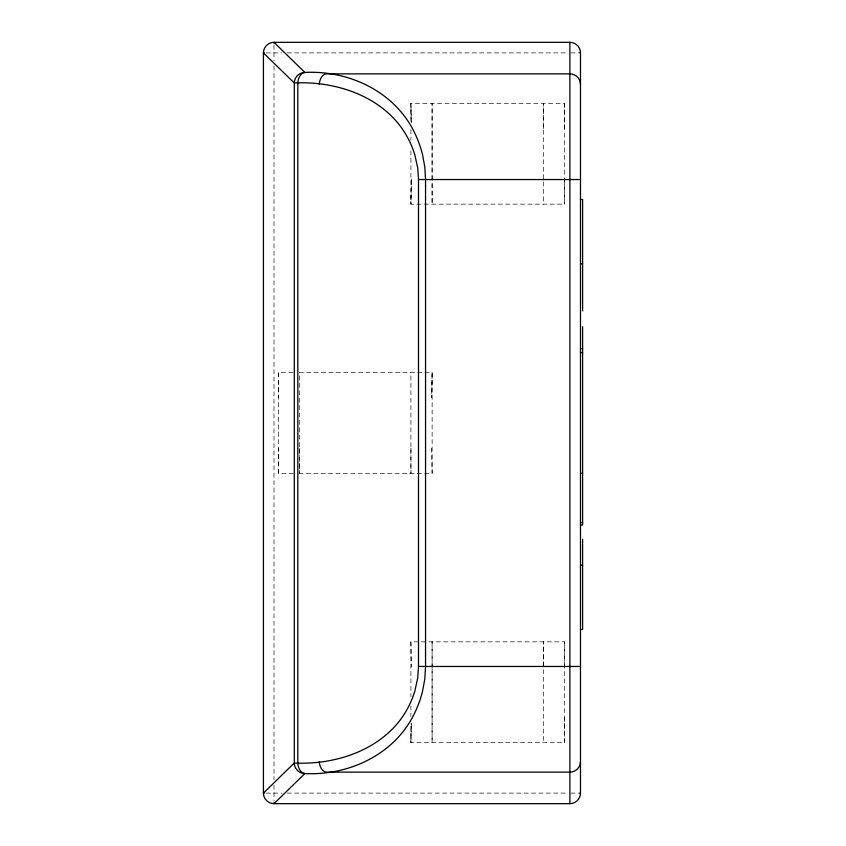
<?xml version="1.0" encoding="UTF-8"?>
<svg xmlns="http://www.w3.org/2000/svg" width="846" height="846" viewBox="0 0 846 846"><rect width="100%" height="100%" fill="white"/><g stroke="black" fill="none" stroke-linecap="round" stroke-linejoin="round"><path stroke-width="0.63" stroke-dasharray="4.23 3.17" d="M293.403 473.337L278.44 473.337L278.461 448.169M299.643 448.169L299.643 473.337L299.643 372.663M410.934 448.169L410.934 473.337L410.923 372.663M543.396 665.76L543.396 641.85L543.396 742.524M543.396 128.645L543.396 103.476L543.396 204.15M564.568 128.645L564.589 103.476L410.892 103.476L410.923 123.082M564.568 665.76L564.589 641.85L410.892 641.85L410.923 696.766M266.215 52.896L281.919 52.896M287.196 52.896L567.243 52.896M570.838 52.896L578.759 52.896M564.589 103.476L564.589 204.15L410.892 204.15L410.923 149.234M278.44 473.337L278.44 372.663L293.403 372.663M299.262 372.663L432.147 372.663L432.116 473.337L299.262 473.337M564.589 641.85L564.589 742.524L410.892 742.524L410.923 722.918M266.215 793.104L281.919 793.104M287.196 793.104L567.243 793.104M570.838 793.104L578.759 793.104M431.608 448.169L432.147 473.337M410.902 641.85L411.431 667.018M564.568 180.24L564.589 204.15M564.568 717.355L564.589 742.524M278.45 372.663L278.461 397.832M432.095 178.982L432.095 103.476L432.116 204.15L432.095 180.24M410.923 129.618L410.902 140.087M410.902 705.913L410.923 716.382M273.988 45.124L273.988 60.827M273.988 66.115L273.988 779.885M273.988 785.173L273.988 800.876M432.095 641.85L432.095 742.524L432.116 641.85M411.431 178.982L410.902 204.15L411.431 178.982M411.293 723.647L410.902 742.524L411.293 723.647M432.137 372.663L431.608 397.832L432.147 372.663M411.293 122.353L410.892 103.476L411.293 122.353"/><path stroke-width="1.27" d="M264.322 52.896L263.392 52.896L294.302 82.993C339.648 80.624 390.175 99.162 410.162 142.657A77.176 57.665 90 0 1 414.857 154.913L417.744 168.121L418.506 179.542L418.506 666.458L417.744 677.879L414.857 691.087A77.187 57.665 -90 0 1 410.151 703.354C390.175 746.849 339.637 765.366 294.302 763.007L263.423 793.104A10.596 10.533 45.7 0 0 273.988 803.668L569.887 803.668A10.596 10.564 0 0 0 580.483 793.104L580.483 52.896A10.596 10.564 0 0 0 569.887 42.332L273.988 42.332A10.596 10.533 -45.7 0 0 263.423 52.896L263.423 793.104L264.322 793.104M579.743 52.896L580.483 52.896M418.506 179.542L580.483 179.542M580.483 199.455L582.608 199.455L582.608 310.947M580.483 263.815L582.608 263.815M580.483 348.594L582.608 348.594M580.483 352.676L582.608 352.676M580.483 473.221L582.608 473.221M580.483 522.585L582.608 522.585M580.483 525.07L582.608 525.07L582.608 326.725M580.483 565.149L582.608 565.149M580.483 629.509L582.608 629.509L582.608 539.188M418.506 666.458L580.483 666.458M579.743 793.104L580.483 793.104M569.887 42.3L569.887 803.7M273.988 43.231L273.988 42.3L304.867 72.428C350.688 70.144 397.631 93.197 416.264 136.407A87.688 62.361 -90 0 1 422.524 154.564L424.787 166.852L425.549 179.542L425.549 666.458L424.787 679.158L422.514 691.446A87.688 62.371 90 0 1 416.253 709.593C397.652 752.803 350.667 775.856 304.867 773.572L273.988 803.668L273.988 802.769M580.483 84.431A10.596 10.564 0 0 0 569.887 73.866L326.345 73.866A10.596 7.032 -86.2 0 0 319.302 84.431M319.302 761.569A10.596 7.032 86.2 0 0 326.345 772.134L569.887 772.134A10.596 10.564 0 0 0 580.483 761.569M297.824 763.007L297.824 82.993A10.596 7.032 -86.2 0 1 304.867 72.428A10.596 10.533 -45.7 0 0 294.302 82.993L294.302 763.007A10.596 10.533 45.7 0 0 304.867 773.572A10.596 7.032 86.2 0 1 297.824 763.007"/></g></svg>
